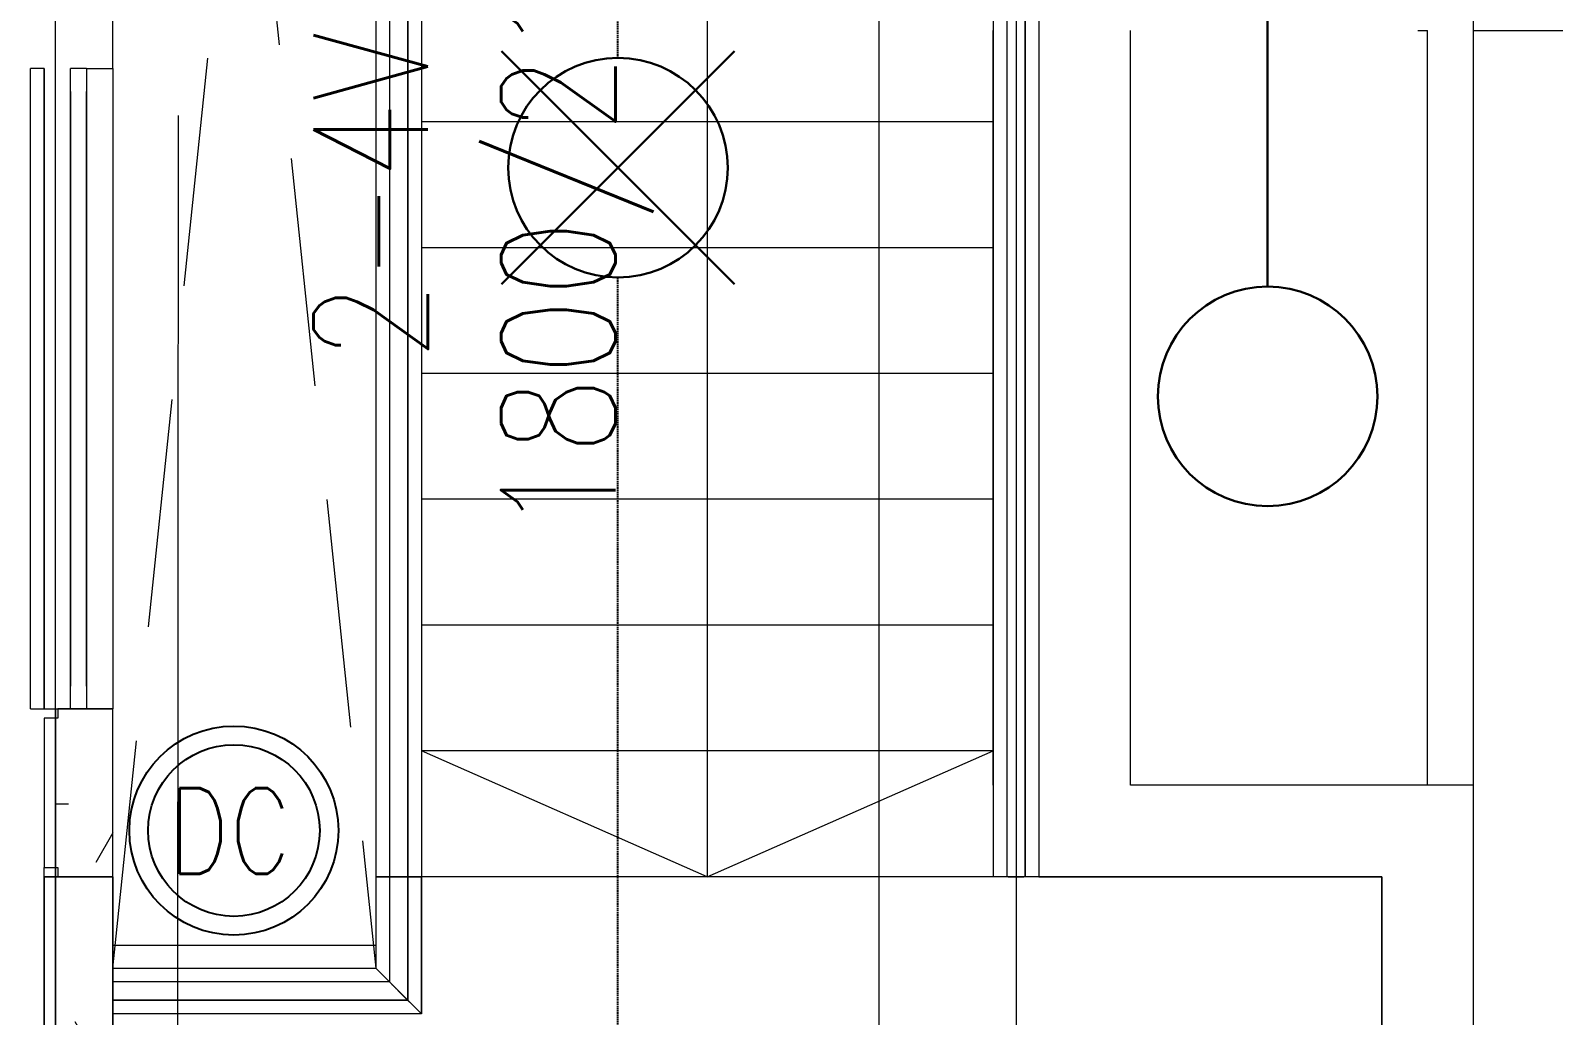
# Model space of a CAD drawing. Header units: millimetres. Extents: x -47219 to 440296, y -79832 to 7189.
# Drawn here: x -7873 to -4543, y -52278 to -50125 of the extents above; entities that cross this region are included whole.
import ezdxf

# ---------------------------------------------------------------- set-up
doc = ezdxf.new("R2010")
doc.units = ezdxf.units.MM
for name, pattern in [('BLK_2 - 3RD STOREY  LOWER ROOF PLAN-archi clean_25 SEPT 2024$0$1599_DB_A_BLK2_HQ_R21-3RD STOREY 230517$0$IDA - Hidden 2-1', [750, 500, -250]), ('BLK_2 - 3RD STOREY  LOWER ROOF PLAN-archi clean_25 SEPT 2024$0$IDA - Grid Line', [3500, 2000, -500, 500, -500]), ('BLK_2 - 3RD STOREY  LOWER ROOF PLAN-archi clean_25 SEPT 2024$0$IDA - Hidden 2-1', [750, 500, -250]), ('HIDDEN2', [4.7625, 3.175, -1.5875])]:
    doc.linetypes.add(name, pattern=pattern)
for name, color, linetype, lineweight in [('BLK_2 - 3RD STOREY  LOWER ROOF PLAN-archi clean_25 SEPT 2024$0$1599_DB_A_BLK2_HQ_R21-3RD STOREY 230517$0$A-_DETA----_ED-4', 8, 'BLK_2 - 3RD STOREY  LOWER ROOF PLAN-archi clean_25 SEPT 2024$0$1599_DB_A_BLK2_HQ_R21-3RD STOREY 230517$0$IDA - Hidden 2-1', 9), ('BLK_2 - 3RD STOREY  LOWER ROOF PLAN-archi clean_25 SEPT 2024$0$1599_DB_A_BLK2_HQ_R21-3RD STOREY 230517$0$A-_GENM----_M', 8, 'Continuous', 9), ('BLK_2 - 3RD STOREY  LOWER ROOF PLAN-archi clean_25 SEPT 2024$0$1599_DB_A_BLK2_HQ_R21-3RD STOREY 230517$0$A-_HANR----_E3', 8, 'Continuous', 9), ('BLK_2 - 3RD STOREY  LOWER ROOF PLAN-archi clean_25 SEPT 2024$0$1599_DB_A_BLK2_HQ_R21-3RD STOREY 230517$0$A-_HANR----_E6', 8, 'Continuous', 9), ('BLK_2 - 3RD STOREY  LOWER ROOF PLAN-archi clean_25 SEPT 2024$0$1599_DB_A_BLK2_HQ_R21-3RD STOREY 230517$0$A-_WALL----_H-1', 8, 'Continuous', 9), ('BLK_2 - 3RD STOREY  LOWER ROOF PLAN-archi clean_25 SEPT 2024$0$1599_DB_A_BLK2_HQ_R21-3RD STOREY 230517$0$A-_WIND----_E', 8, 'Continuous', 9), ('BLK_2 - 3RD STOREY  LOWER ROOF PLAN-archi clean_25 SEPT 2024$0$1599_DB_A_BLK2_HQ_R21-3RD STOREY 230517$0$S-_COLN----_E', 8, 'Continuous', 9), ('BLK_2 - 3RD STOREY  LOWER ROOF PLAN-archi clean_25 SEPT 2024$0$A-_DETA----_ED-3', 8, 'BLK_2 - 3RD STOREY  LOWER ROOF PLAN-archi clean_25 SEPT 2024$0$IDA - Hidden 2-1', 9), ('BLK_2 - 3RD STOREY  LOWER ROOF PLAN-archi clean_25 SEPT 2024$0$A-_GENM----_M', 8, 'Continuous', 9), ('BLK_2 - 3RD STOREY  LOWER ROOF PLAN-archi clean_25 SEPT 2024$0$A-_HANR----_E3', 8, 'Continuous', 9), ('BLK_2 - 3RD STOREY  LOWER ROOF PLAN-archi clean_25 SEPT 2024$0$A-_HANR----_E6', 8, 'Continuous', 9), ('BLK_2 - 3RD STOREY  LOWER ROOF PLAN-archi clean_25 SEPT 2024$0$A-_WALL----_E', 8, 'Continuous', 9), ('BLK_2 - 3RD STOREY  LOWER ROOF PLAN-archi clean_25 SEPT 2024$0$A-_WALLPRTN_E-1', 8, 'Continuous', 18), ('BLK_2 - 3RD STOREY  LOWER ROOF PLAN-archi clean_25 SEPT 2024$0$A-_WIND----_E', 8, 'Continuous', 9), ('BLK_2 - 3RD STOREY  LOWER ROOF PLAN-archi clean_25 SEPT 2024$0$S-_ANOTGRID_E-1', 8, 'BLK_2 - 3RD STOREY  LOWER ROOF PLAN-archi clean_25 SEPT 2024$0$IDA - Grid Line', 9), ('M-_SPRKPIEX_E-', 1, 'Continuous', 30), ('NW_BEAM AND COLUMN', 134, 'Continuous', 5), ('S-_LINE----_N-', 140, 'Continuous', 18), ('S-TEXT', 140, 'Continuous', 18)]:
    doc.layers.add(name, color=color, linetype=linetype, lineweight=lineweight)
doc.layers.add('M-_SPRKBEAM_E-', color=12, linetype='HIDDEN2')
doc.layers.add('M-FIRE----_E-', color=12, linetype='Continuous')
doc.styles.add('RomanS_5', font='romans__.ttf', dxfattribs={"width": 0.8, "height": 250})
doc.styles.add('TW_Romans', font='romans.shx', dxfattribs={"width": 0.8})
pattern_1 = [(0, (-131307.08, -42727.71), (1016, 254), [83.82, -678.18, 83.82, -678.18, -4064]), (0, (-131307.08, -42727.71), (1016, 254), [-1524, 83.82, -1440.18, 83.82, -678.18, -1778]), (0, (-131307.08, -42727.71), (1016, 254), [-3810, 83.82, -424.18, 83.82, -1186.18]), (120, (-130926.08, -42600.71), (-727.9705, 752.8818), [83.82, -678.18, 83.82, -678.18, -4064]), (120, (-130926.08, -42600.71), (-727.9705, 752.8818), [-1524, 83.82, -1440.18, 83.82, -678.18, -1778]), (120, (-130926.08, -42600.71), (-727.9705, 752.8818), [-3810, 83.82, -424.18, 83.82, -1186.18]), (240, (-130799.08, -42092.71), (-288.0295, -1006.8818), [83.82, -678.18, 83.82, -678.18, -4064]), (240, (-130799.08, -42092.71), (-288.0295, -1006.8818), [-1524, 83.82, -1440.18, 83.82, -678.18, -1778]), (240, (-130799.08, -42092.71), (-288.0295, -1006.8818), [-3810, 83.82, -424.18, 83.82, -1186.18])]
pattern_2 = [(0, (0, 0), (1016, 254), [83.82, -678.18, 83.82, -678.18, -4064]), (0, (0, 0), (1016, 254), [-1524, 83.82, -1440.18, 83.82, -678.18, -1778]), (0, (0, 0), (1016, 254), [-3810, 83.82, -424.18, 83.82, -1186.18]), (120, (381, 127), (-727.97045, 752.8818), [83.82, -678.18, 83.82, -678.18, -4064]), (120, (381, 127), (-727.97045, 752.8818), [-1524, 83.82, -1440.18, 83.82, -678.18, -1778]), (120, (381, 127), (-727.97045, 752.8818), [-3810, 83.82, -424.18, 83.82, -1186.18]), (240, (508, 635), (-288.02955, -1006.8818), [83.82, -678.18, 83.82, -678.18, -4064]), (240, (508, 635), (-288.02955, -1006.8818), [-1524, 83.82, -1440.18, 83.82, -678.18, -1778]), (240, (508, 635), (-288.02955, -1006.8818), [-3810, 83.82, -424.18, 83.82, -1186.18])]

# ---------------------------------------------------------------- blocks, each defined once
blk = doc.blocks.new('3rd Structure')
at = {"layer": 'NW_BEAM AND COLUMN', "color": 8}
for p, q in [((-36250, -79450), (-36250, 250)), ((-36250, -79450), (-36250, 250)), ((-34450, 250), (-34450, -79450)), ((-34150, 250), (-34150, -79450))]:
    blk.add_line(p, q, dxfattribs=at)
at = {"layer": 'S-TEXT', "color": 8, "insert": (-35685.8, -54089.1), "char_height": 250, "width": 2959.115, "attachment_point": 2, "rotation": 90, "line_spacing_factor": 0.983083, "style": 'RomanS_5'}
blk.add_mtext('2-4VB1-4\\P1800/2100x850', dxfattribs=at)
blk = doc.blocks.new('fire0101')
at = {"color": 0, "linetype": 'Continuous'}
blk.add_circle((0, 0), 100, dxfattribs=at)
blk = doc.blocks.new('Under B spk')
for p, q in [((318.2, -318.2), (-318.2, 318.2)), ((318.2, 318.2), (-318.2, -318.2))]:
    blk.add_line(p, q)
blk.add_circle((0, 0), 300)
blk = doc.blocks.new('Extinguisher')
at = {"layer": 'M-FIRE----_E-'}
for radius in [238, 195.4]:
    blk.add_circle((0, 0), radius, dxfattribs=at)
at = {"color": 7, "style": 'TW_Romans', "width": 0.8}
blk.add_text('DC', height=195, dxfattribs=at).set_placement((-151, -98.4))
blk = doc.blocks.new('BLK_2 - 3RD STOREY  LOWER ROOF PLAN-archi clean_25 SEPT 2024$0$1599_DB_A_BLK2_HQ_R21-3RD STOREY 230517$0$IDA - 2D Void - Line Type_IDA - Hidden 2-1-3668422-LINKVIEW_BLK2_3RD STOREY')
at = {"layer": 'BLK_2 - 3RD STOREY  LOWER ROOF PLAN-archi clean_25 SEPT 2024$0$1599_DB_A_BLK2_HQ_R21-3RD STOREY 230517$0$A-_DETA----_ED-4'}
for p, q in [((5500, -575), (0, 0)), ((0, -575), (5500, 0))]:
    blk.add_line(p, q, dxfattribs=at)
blk = doc.blocks.new('BLK_2 - 3RD STOREY  LOWER ROOF PLAN-archi clean_25 SEPT 2024$0$1599_DB_A_BLK2_HQ_R21-3RD STOREY 230517$0$Top Rail Type - Top Rail_Internal_-V19-LINKVIEW_BLK2_3RD STOREY')
at = {"layer": 'BLK_2 - 3RD STOREY  LOWER ROOF PLAN-archi clean_25 SEPT 2024$0$1599_DB_A_BLK2_HQ_R21-3RD STOREY 230517$0$A-_HANR----_E6'}
for p, q in [((-5749.3, -47849.7), (-5749.3, -51974.7)), ((-5709.3, -47849.7), (-5709.3, -51974.7)), ((-5709.3, -51974.7), (-5749.3, -51974.7))]:
    blk.add_line(p, q, dxfattribs=at)
blk = doc.blocks.new('BLK_2 - 3RD STOREY  LOWER ROOF PLAN-archi clean_25 SEPT 2024$0$1599_DB_A_BLK2_HQ_R21-3RD STOREY 230517$0$Top Rail Type - Top Rail_Internal_-3698194-LINKVIEW_BLK2_3RD STOREY')
at = {"layer": 'BLK_2 - 3RD STOREY  LOWER ROOF PLAN-archi clean_25 SEPT 2024$0$1599_DB_A_BLK2_HQ_R21-3RD STOREY 230517$0$A-_HANR----_E6'}
for p, q in [((-5749.3, -48210.4), (-5749.3, -51974.7)), ((-5709.3, -51974.7), (-5709.3, -48210.4))]:
    blk.add_line(p, q, dxfattribs=at)
blk = doc.blocks.new('BLK_2 - 3RD STOREY  LOWER ROOF PLAN-archi clean_25 SEPT 2024$0$1599_DB_A_BLK2_HQ_R21-3RD STOREY 230517$0$Railing - Railing-3698191-LINKVIEW_BLK2_3RD STOREY')
at = {"layer": 'BLK_2 - 3RD STOREY  LOWER ROOF PLAN-archi clean_25 SEPT 2024$0$1599_DB_A_BLK2_HQ_R21-3RD STOREY 230517$0$A-_HANR----_E3'}
for p, q in [((-5779.3, -48199.7), (-5779.3, -51974.7)), ((-5749.3, -51974.7), (-5779.3, -51974.7)), ((-5679.3, -51974.7), (-5709.3, -51974.7))]:
    blk.add_line(p, q, dxfattribs=at)
blk = doc.blocks.new('BLK_2 - 3RD STOREY  LOWER ROOF PLAN-archi clean_25 SEPT 2024$0$1599_DB_A_BLK2_HQ_R21-3RD STOREY 230517$0$Top Rail Type - Top Rail_Internal_-V13-LINKVIEW_BLK2_3RD STOREY')
at = {"layer": 'BLK_2 - 3RD STOREY  LOWER ROOF PLAN-archi clean_25 SEPT 2024$0$1599_DB_A_BLK2_HQ_R21-3RD STOREY 230517$0$A-_HANR----_E6'}
for p, q in [((-7099.3, -47849.7), (-7099.3, -51974.7)), ((-7059.3, -47849.7), (-7059.3, -51974.7)), ((-7059.3, -51974.7), (-7099.3, -51974.7))]:
    blk.add_line(p, q, dxfattribs=at)
blk = doc.blocks.new('BLK_2 - 3RD STOREY  LOWER ROOF PLAN-archi clean_25 SEPT 2024$0$1599_DB_A_BLK2_HQ_R21-3RD STOREY 230517$0$Top Rail Type - Top Rail_Internal_-3164345-LINKVIEW_BLK2_3RD STOREY')
at = {"layer": 'BLK_2 - 3RD STOREY  LOWER ROOF PLAN-archi clean_25 SEPT 2024$0$1599_DB_A_BLK2_HQ_R21-3RD STOREY 230517$0$A-_HANR----_E6'}
for p, q in [((-7099.3, -48135.4), (-7099.3, -51974.7)), ((-7059.3, -51974.7), (-7059.3, -48135.4))]:
    blk.add_line(p, q, dxfattribs=at)
blk = doc.blocks.new('BLK_2 - 3RD STOREY  LOWER ROOF PLAN-archi clean_25 SEPT 2024$0$1599_DB_A_BLK2_HQ_R21-3RD STOREY 230517$0$Railing - Railing-3164338-LINKVIEW_BLK2_3RD STOREY')
at = {"layer": 'BLK_2 - 3RD STOREY  LOWER ROOF PLAN-archi clean_25 SEPT 2024$0$1599_DB_A_BLK2_HQ_R21-3RD STOREY 230517$0$A-_HANR----_E3'}
for p, q in [((-7129.3, -48124.7), (-7129.3, -51974.7)), ((-7029.3, -48124.7), (-7029.3, -51974.7)), ((-7099.3, -51974.7), (-7129.3, -51974.7)), ((-7029.3, -51974.7), (-7059.3, -51974.7))]:
    blk.add_line(p, q, dxfattribs=at)
blk = doc.blocks.new('BLK_2 - 3RD STOREY  LOWER ROOF PLAN-archi clean_25 SEPT 2024$0$1599_DB_A_BLK2_HQ_R21-3RD STOREY 230517$0$Top Rail Type - Top Rail_Internal_-V1-LINKVIEW_BLK2_3RD STOREY')
at = {"layer": 'BLK_2 - 3RD STOREY  LOWER ROOF PLAN-archi clean_25 SEPT 2024$0$1599_DB_A_BLK2_HQ_R21-3RD STOREY 230517$0$A-_HANR----_E6'}
for p, q in [((-7059.3, -51974.7), (-7099.3, -51974.7)), ((-7099.3, -51974.7), (-7099.3, -52204.7)), ((-7059.3, -51974.7), (-7059.3, -52244.7)), ((-7099.3, -52204.7), (-7704.3, -52204.7)), ((-7059.3, -52244.7), (-7704.3, -52244.7))]:
    blk.add_line(p, q, dxfattribs=at)
blk = doc.blocks.new('BLK_2 - 3RD STOREY  LOWER ROOF PLAN-archi clean_25 SEPT 2024$0$1599_DB_A_BLK2_HQ_R21-3RD STOREY 230517$0$Top Rail Type - Top Rail_Internal_-2889558-LINKVIEW_BLK2_3RD STOREY')
at = {"layer": 'BLK_2 - 3RD STOREY  LOWER ROOF PLAN-archi clean_25 SEPT 2024$0$1599_DB_A_BLK2_HQ_R21-3RD STOREY 230517$0$A-_HANR----_E6'}
for p, q in [((-7099.3, -51974.7), (-7099.3, -52204.7)), ((-7084.5, -51974.7), (-7079.3, -51974.7)), ((-7059.3, -52244.7), (-7059.3, -51974.7)), ((-7099.3, -52204.7), (-7704.3, -52204.7)), ((-7704.3, -52244.7), (-7059.3, -52244.7))]:
    blk.add_line(p, q, dxfattribs=at)
blk.add_open_spline([(-7084.5, -52219.5), (-7084, -52219.9), (-7083.2, -52220.7), (-7081.9, -52222), (-7080.6, -52223.4), (-7079.3, -52224.7), (-7078, -52226), (-7076.7, -52227.3), (-7075.4, -52228.6), (-7074.5, -52229.4), (-7074.1, -52229.8)], degree=3, dxfattribs=at)
blk = doc.blocks.new('BLK_2 - 3RD STOREY  LOWER ROOF PLAN-archi clean_25 SEPT 2024$0$1599_DB_A_BLK2_HQ_R21-3RD STOREY 230517$0$Railing - Railing-2889553-LINKVIEW_BLK2_3RD STOREY')
at = {"layer": 'BLK_2 - 3RD STOREY  LOWER ROOF PLAN-archi clean_25 SEPT 2024$0$1599_DB_A_BLK2_HQ_R21-3RD STOREY 230517$0$A-_HANR----_E3'}
for p, q in [((-7129.3, -51974.7), (-7099.3, -51974.7)), ((-7129.3, -51974.7), (-7129.3, -52174.7)), ((-7059.3, -51974.7), (-7029.3, -51974.7)), ((-7029.3, -52274.7), (-7029.3, -51974.7)), ((-7704.3, -52174.7), (-7129.3, -52174.7)), ((-7129.3, -52174.7), (-7099.3, -52204.7)), ((-7059.3, -52244.7), (-7029.3, -52274.7)), ((-7029.3, -52274.7), (-7704.3, -52274.7))]:
    blk.add_line(p, q, dxfattribs=at)
blk = doc.blocks.new('BLK_2 - 3RD STOREY  LOWER ROOF PLAN-archi clean_25 SEPT 2024$0$1599_DB_A_BLK2_HQ_R21-3RD STOREY 230517$0$Wall Motif - Type 1-3662952-LINKVIEW_BLK2_3RD STOREY')
at = {"layer": 'BLK_2 - 3RD STOREY  LOWER ROOF PLAN-archi clean_25 SEPT 2024$0$1599_DB_A_BLK2_HQ_R21-3RD STOREY 230517$0$A-_GENM----_M'}
for p, q in [((-575, 105), (825, 105)), ((-575, 105), (-575, 75)), ((825, 75), (825, 105)), ((825, 75), (-575, 75))]:
    blk.add_line(p, q, dxfattribs=at)
blk = doc.blocks.new('BLK_2 - 3RD STOREY  LOWER ROOF PLAN-archi clean_25 SEPT 2024$0$1599_DB_A_BLK2_HQ_R21-3RD STOREY 230517$0$IDA - Casement w Top Hung - 2 Panels - 1400L X 1500H - B2-AW02-3663580-LINKVIEW_BLK2_3RD STOREY')
at = {"layer": 'BLK_2 - 3RD STOREY  LOWER ROOF PLAN-archi clean_25 SEPT 2024$0$1599_DB_A_BLK2_HQ_R21-3RD STOREY 230517$0$A-_WIND----_E'}
for p, q in [((-700, 17.5), (700, 17.5)), ((-700, 17.5), (-700, -17.5)), ((700, 17.5), (700, -17.5)), ((700, -17.5), (-700, -17.5))]:
    blk.add_line(p, q, dxfattribs=at)
blk = doc.blocks.new('BLK_2 - 3RD STOREY  LOWER ROOF PLAN-archi clean_25 SEPT 2024$0$IDA - Casement w Top Hung - 2 Panels - 1400L X 1500H - B2-AW02-3663580-BLK 2 3RD STOREY PLAN')
at = {"layer": 'BLK_2 - 3RD STOREY  LOWER ROOF PLAN-archi clean_25 SEPT 2024$0$A-_WIND----_E'}
for p, q in [((-700, 17.5), (700, 17.5)), ((-700, 17.5), (-700, -17.5)), ((-615, 17.5), (-650, 17.5)), ((-650, 17.5), (-25, 17.5)), ((-650, 17.5), (650, 17.5)), ((650, 17.5), (-650, 17.5)), ((-35, 17.5), (-615, 17.5)), ((-615, 17.5), (-60, 17.5)), ((0, 17.5), (-35, 17.5)), ((-24.9, 17.5), (25, 17.5)), ((35, 17.5), (0, 17.5)), ((25, 17.5), (650, 17.5)), ((615, 17.5), (35, 17.5)), ((60, 17.5), (615, 17.5)), ((650, 17.5), (615, 17.5)), ((700, 17.5), (700, -17.5)), ((700, -17.5), (-700, -17.5)), ((-650, -17.5), (-615, -17.5)), ((-25, -17.5), (-650, -17.5)), ((650, -17.5), (-650, -17.5)), ((650, -17.5), (-650, -17.5)), ((-615, -17.5), (-35, -17.5)), ((-60, -17.5), (-615, -17.5)), ((-35, -17.5), (0, -17.5)), ((-24.9, -17.5), (25, -17.5)), ((0, -17.5), (35, -17.5)), ((650, -17.5), (25, -17.5)), ((35, -17.5), (615, -17.5)), ((615, -17.5), (60, -17.5)), ((615, -17.5), (650, -17.5))]:
    blk.add_line(p, q, dxfattribs=at)
blk = doc.blocks.new('BLK_2 - 3RD STOREY  LOWER ROOF PLAN-archi clean_25 SEPT 2024$0$Wall Motif - Type 1-3662952-BLK 2 3RD STOREY PLAN')
at = {"layer": 'BLK_2 - 3RD STOREY  LOWER ROOF PLAN-archi clean_25 SEPT 2024$0$A-_GENM----_M'}
for p, q in [((-575, 105), (825, 105)), ((-575, 105), (-575, 75)), ((-525, 105), (81.1, 105)), ((-481.1, 105), (125, 105)), ((-481.1, 105), (731.1, 105)), ((125, 105), (731.1, 105)), ((168.9, 105), (775, 105)), ((825, 75), (825, 105)), ((825, 75), (-575, 75)), ((81.1, 75), (-525, 75)), ((125, 75), (-481.1, 75)), ((731.1, 75), (-481.1, 75)), ((731.1, 75), (125, 75)), ((775, 75), (168.9, 75))]:
    blk.add_line(p, q, dxfattribs=at)
blk = doc.blocks.new('BLK_2 - 3RD STOREY  LOWER ROOF PLAN-archi clean_25 SEPT 2024$0$Railing - Railing-2889553-BLK 2 3RD STOREY PLAN')
at = {"layer": 'BLK_2 - 3RD STOREY  LOWER ROOF PLAN-archi clean_25 SEPT 2024$0$A-_HANR----_E3'}
for p, q in [((-7129.3, -51974.7), (-7029.3, -51974.7)), ((-7129.3, -51974.7), (-7129.3, -52174.7)), ((-7094.3, -51974.7), (-7064.3, -51974.7)), ((-7094.3, -51974.7), (-7064.3, -51974.7)), ((-7029.3, -52274.7), (-7029.3, -51974.7)), ((-7704.3, -52274.7), (-7704.3, -52174.7)), ((-7704.3, -52174.7), (-7129.3, -52174.7)), ((-7129.3, -52174.7), (-7029.3, -52274.7)), ((-7704.3, -52239.7), (-7704.3, -52209.7)), ((-7704.3, -52239.7), (-7704.3, -52209.7)), ((-7094.3, -52209.7), (-7064.3, -52239.7)), ((-7064.3, -52239.7), (-7094.3, -52209.7)), ((-7094.3, -52209.7), (-7064.3, -52239.7)), ((-7064.3, -52239.7), (-7094.3, -52209.7)), ((-7029.3, -52274.7), (-7079.3, -52224.7)), ((-7029.3, -52274.7), (-7704.3, -52274.7))]:
    blk.add_line(p, q, dxfattribs=at)
blk = doc.blocks.new('BLK_2 - 3RD STOREY  LOWER ROOF PLAN-archi clean_25 SEPT 2024$0$Top Rail Type - Top Rail_Internal_-2889558-BLK 2 3RD STOREY PLAN')
at = {"layer": 'BLK_2 - 3RD STOREY  LOWER ROOF PLAN-archi clean_25 SEPT 2024$0$A-_HANR----_E6'}
for p, q in [((-7099.3, -51974.7), (-7099.3, -52204.7)), ((-7096.6, -51974.7), (-7074.1, -51974.7)), ((-7074.1, -51974.7), (-7096.6, -51974.7)), ((-7072.6, -51974.7), (-7062, -51974.7)), ((-7062, -51974.7), (-7072.6, -51974.7)), ((-7059.3, -52244.7), (-7059.3, -51974.7)), ((-7099.3, -52204.7), (-7704.3, -52204.7)), ((-7704.3, -52207.3), (-7704.3, -52242)), ((-7704.3, -52242), (-7704.3, -52207.3)), ((-7704.3, -52244.7), (-7059.3, -52244.7))]:
    blk.add_line(p, q, dxfattribs=at)
for points, knots in [([(-7096.6, -52207.3), (-7096.2, -52207.8), (-7095.4, -52208.5), (-7094.3, -52209.6), (-7093.1, -52210.8), (-7091.5, -52212.5), (-7089.7, -52214.3), (-7088.1, -52215.8), (-7086.9, -52217), (-7085.7, -52218.2), (-7084.5, -52219.5), (-7083.2, -52220.7), (-7081.9, -52222), (-7080.6, -52223.4), (-7079.3, -52224.7), (-7078, -52226), (-7076.7, -52227.3), (-7075.4, -52228.6), (-7074.5, -52229.4), (-7074.1, -52229.8)], [0.1666667, 0.1666667, 0.1666667, 0.1666667, 0.2083333, 0.2291667, 0.25, 0.2916667, 0.3333333, 0.3541667, 0.375, 0.3958333, 0.4166667, 0.4375, 0.4583333, 0.4791667, 0.5, 0.5208333, 0.5416667, 0.5625, 0.5833333, 0.5833333, 0.5833333, 0.5833333]), ([(-7074.1, -52229.8), (-7074.5, -52229.4), (-7075.4, -52228.6), (-7076.7, -52227.3), (-7078, -52226), (-7079.3, -52224.7), (-7080.6, -52223.4), (-7081.9, -52222), (-7083.2, -52220.7), (-7084.5, -52219.5), (-7085.7, -52218.2), (-7086.9, -52217), (-7088.1, -52215.8), (-7089.3, -52214.7), (-7090.4, -52213.5), (-7091.8, -52212.1), (-7093.1, -52210.8), (-7094.3, -52209.6), (-7095.4, -52208.5), (-7096.2, -52207.8), (-7096.6, -52207.3)], [0.4166667, 0.4166667, 0.4166667, 0.4166667, 0.4375, 0.4583333, 0.4791667, 0.5, 0.5208333, 0.5416667, 0.5625, 0.5833333, 0.6041667, 0.625, 0.6458333, 0.6666667, 0.6875, 0.7083333, 0.75, 0.7708333, 0.7916667, 0.8333333, 0.8333333, 0.8333333, 0.8333333]), ([(-7072.6, -52231.4), (-7072.3, -52231.7), (-7071.5, -52232.4), (-7070.4, -52233.5), (-7069.3, -52234.7), (-7068.2, -52235.8), (-7066.8, -52237.2), (-7065.4, -52238.5), (-7064.2, -52239.7), (-7063.1, -52240.8), (-7062.4, -52241.5), (-7062, -52242)], [0.6087619, 0.6087619, 0.6087619, 0.6087619, 0.625, 0.6458333, 0.6666667, 0.6875, 0.7083333, 0.75, 0.7708333, 0.7916667, 0.8333333, 0.8333333, 0.8333333, 0.8333333]), ([(-7062, -52242), (-7062.4, -52241.5), (-7063.1, -52240.8), (-7064.2, -52239.7), (-7065.4, -52238.5), (-7067.1, -52236.9), (-7068.9, -52235), (-7070.4, -52233.5), (-7071.5, -52232.4), (-7072.3, -52231.7), (-7072.6, -52231.4)], [0.1666667, 0.1666667, 0.1666667, 0.1666667, 0.2083333, 0.2291667, 0.25, 0.2916667, 0.3333333, 0.3541667, 0.375, 0.3912381, 0.3912381, 0.3912381, 0.3912381])]:
    blk.add_open_spline(points, degree=3, knots=knots, dxfattribs=at)
blk = doc.blocks.new('BLK_2 - 3RD STOREY  LOWER ROOF PLAN-archi clean_25 SEPT 2024$0$Top Rail Type - Top Rail_Internal_-V13-BLK 2 3RD STOREY PLAN')
at = {"layer": 'BLK_2 - 3RD STOREY  LOWER ROOF PLAN-archi clean_25 SEPT 2024$0$A-_HANR----_E6'}
for p, q in [((-7059.3, -51974.7), (-7099.3, -51974.7)), ((-7099.3, -51974.7), (-7099.3, -52204.7)), ((-7059.3, -51974.7), (-7059.3, -52244.7)), ((-7704.3, -52244.7), (-7704.3, -52204.7)), ((-7099.3, -52204.7), (-7704.3, -52204.7)), ((-7059.3, -52244.7), (-7704.3, -52244.7))]:
    blk.add_line(p, q, dxfattribs=at)
blk = doc.blocks.new('BLK_2 - 3RD STOREY  LOWER ROOF PLAN-archi clean_25 SEPT 2024$0$Railing - Railing-3164338-BLK 2 3RD STOREY PLAN')
at = {"layer": 'BLK_2 - 3RD STOREY  LOWER ROOF PLAN-archi clean_25 SEPT 2024$0$A-_HANR----_E3'}
for p, q in [((-7129.3, -48124.7), (-7129.3, -51974.7)), ((-7029.3, -48124.7), (-7029.3, -51974.7)), ((-7029.3, -51974.7), (-7129.3, -51974.7)), ((-7064.3, -51974.7), (-7094.3, -51974.7)), ((-7064.3, -51974.7), (-7094.3, -51974.7))]:
    blk.add_line(p, q, dxfattribs=at)
blk = doc.blocks.new('BLK_2 - 3RD STOREY  LOWER ROOF PLAN-archi clean_25 SEPT 2024$0$Top Rail Type - Top Rail_Internal_-3164345-BLK 2 3RD STOREY PLAN')
at = {"layer": 'BLK_2 - 3RD STOREY  LOWER ROOF PLAN-archi clean_25 SEPT 2024$0$A-_HANR----_E6'}
for p, q in [((-7099.3, -48135.4), (-7099.3, -51974.7)), ((-7059.3, -51974.7), (-7059.3, -48135.4))]:
    blk.add_line(p, q, dxfattribs=at)
at = {"layer": 'BLK_2 - 3RD STOREY  LOWER ROOF PLAN-archi clean_25 SEPT 2024$0$A-_HANR----_E6', "flags": 128}
for points in [[(-7096.6, -51974.7), (-7093.4, -51974.7), (-7089.3, -51974.7), (-7084.5, -51974.7), (-7079.3, -51974.7), (-7074.1, -51974.7)], [(-7074.1, -51974.7), (-7079.3, -51974.7), (-7084.5, -51974.7), (-7089.3, -51974.7), (-7093.4, -51974.7), (-7096.6, -51974.7)], [(-7072.6, -51974.7), (-7069.3, -51974.7), (-7065.1, -51974.7), (-7062, -51974.7)], [(-7062, -51974.7), (-7065.1, -51974.7), (-7069.3, -51974.7), (-7072.6, -51974.7)]]:
    blk.add_lwpolyline(points, dxfattribs=at)
blk = doc.blocks.new('BLK_2 - 3RD STOREY  LOWER ROOF PLAN-archi clean_25 SEPT 2024$0$Top Rail Type - Top Rail_Internal_-V24-BLK 2 3RD STOREY PLAN')
at = {"layer": 'BLK_2 - 3RD STOREY  LOWER ROOF PLAN-archi clean_25 SEPT 2024$0$A-_HANR----_E6'}
for p, q in [((-7099.3, -47849.7), (-7099.3, -51974.7)), ((-7059.3, -47849.7), (-7059.3, -51974.7)), ((-7059.3, -51974.7), (-7099.3, -51974.7))]:
    blk.add_line(p, q, dxfattribs=at)
blk = doc.blocks.new('BLK_2 - 3RD STOREY  LOWER ROOF PLAN-archi clean_25 SEPT 2024$0$Top Rail Type - Top Rail_Internal_-3698194-BLK 2 3RD STOREY PLAN')
at = {"layer": 'BLK_2 - 3RD STOREY  LOWER ROOF PLAN-archi clean_25 SEPT 2024$0$A-_HANR----_E6'}
for p, q in [((-5749.3, -48210.4), (-5749.3, -51974.7)), ((-5709.3, -51974.7), (-5709.3, -48210.4))]:
    blk.add_line(p, q, dxfattribs=at)
at = {"layer": 'BLK_2 - 3RD STOREY  LOWER ROOF PLAN-archi clean_25 SEPT 2024$0$A-_HANR----_E6', "flags": 128}
for points in [[(-5746.6, -51974.7), (-5743.4, -51974.7), (-5739.3, -51974.7), (-5734.5, -51974.7), (-5729.3, -51974.7), (-5724.1, -51974.7), (-5719.3, -51974.7), (-5715.1, -51974.7), (-5712, -51974.7)], [(-5712, -51974.7), (-5715.1, -51974.7), (-5719.3, -51974.7), (-5724.1, -51974.7), (-5729.3, -51974.7), (-5734.5, -51974.7), (-5739.3, -51974.7), (-5743.4, -51974.7), (-5746.6, -51974.7)]]:
    blk.add_lwpolyline(points, dxfattribs=at)
blk = doc.blocks.new('BLK_2 - 3RD STOREY  LOWER ROOF PLAN-archi clean_25 SEPT 2024$0$Top Rail Type - Top Rail_Internal_-V29-BLK 2 3RD STOREY PLAN')
at = {"layer": 'BLK_2 - 3RD STOREY  LOWER ROOF PLAN-archi clean_25 SEPT 2024$0$A-_HANR----_E6'}
for p, q in [((-5749.3, -47849.7), (-5749.3, -51974.7)), ((-5709.3, -47849.7), (-5709.3, -51974.7)), ((-5709.3, -51974.7), (-5749.3, -51974.7))]:
    blk.add_line(p, q, dxfattribs=at)
blk = doc.blocks.new('BLK_2 - 3RD STOREY  LOWER ROOF PLAN-archi clean_25 SEPT 2024$0$IDA - 2D Void - Line Type_IDA - Hidden 2-1-3668422-BLK 2 3RD STOREY PLAN')
at = {"layer": 'BLK_2 - 3RD STOREY  LOWER ROOF PLAN-archi clean_25 SEPT 2024$0$A-_DETA----_ED-3'}
for p, q in [((5500, -575), (0, 0)), ((0, -575), (5500, 0))]:
    blk.add_line(p, q, dxfattribs=at)
blk = doc.blocks.new('BLK_2 - 3RD STOREY  LOWER ROOF PLAN-archi clean_25 SEPT 2024$0$dfd')
at = {"layer": 'BLK_2 - 3RD STOREY  LOWER ROOF PLAN-archi clean_25 SEPT 2024$0$1599_DB_A_BLK2_HQ_R21-3RD STOREY 230517$0$S-_COLN----_E'}
for p, q in [((-197053.9, -92105.2), (-197053.9, -88205.2)), ((-197175.2, -88305.2), (-197153.9, -88305.2)), ((-197153.9, -89955.2), (-197153.9, -88305.2)), ((-197053.9, -88305.2), (-188803.9, -88305.2))]:
    blk.add_line(p, q, dxfattribs=at)
at = {"layer": 'BLK_2 - 3RD STOREY  LOWER ROOF PLAN-archi clean_25 SEPT 2024$0$A-_WALLPRTN_E-1'}
blk.add_line((-197053.9, -91605.2), (-197053.9, -89955.2), dxfattribs=at)
blk = doc.blocks.new('BLK_2 - 3RD STOREY  LOWER ROOF PLAN-archi clean_25 SEPT 2024')
at = {"layer": 'BLK_2 - 3RD STOREY  LOWER ROOF PLAN-archi clean_25 SEPT 2024$0$1599_DB_A_BLK2_HQ_R21-3RD STOREY 230517$0$A-_WALL----_H-1'}
h = blk.add_hatch(dxfattribs=at)
h.set_pattern_fill('FP_2', color=256, style=0, pattern_type=2)
h.set_pattern_definition(pattern_1)
h.paths.add_polyline_path([(-139131.4, -92935.7), (-139011.4, -92935.7), (-139011.4, -92569), (-139131.4, -92569), (-139131.4, -92589), (-139136.4, -92589), (-139136.4, -92915.7), (-139131.4, -92915.7)], flags=0)
at = {"layer": 'BLK_2 - 3RD STOREY  LOWER ROOF PLAN-archi clean_25 SEPT 2024$0$A-_WALL----_E'}
h = blk.add_hatch(dxfattribs=at)
h.set_pattern_fill('FP_2', color=256, style=0, pattern_type=2)
h.set_pattern_definition(pattern_2)
h.paths.add_polyline_path([(-139131.4, -94702.4), (-139011.4, -94702.4), (-139011.4, -94335.7), (-139131.4, -94335.7), (-139131.4, -94355.7), (-139136.4, -94355.7), (-139136.4, -94682.4), (-139131.4, -94682.4)])
h.paths.add_polyline_path([(-139131.4, -92935.7), (-139011.4, -92935.7), (-139011.4, -92569), (-139131.4, -92569), (-139131.4, -92589), (-139136.4, -92589), (-139136.4, -92915.7), (-139131.4, -92915.7)])
h.paths.add_polyline_path([(-139131.4, -91169), (-139011.4, -91168), (-139011.4, -90802.4), (-139131.4, -90802.4), (-139131.4, -90822.4), (-139136.4, -90822.4), (-139136.4, -91149), (-139131.4, -91149), (-139131.4, -91168)])
h.paths.add_polyline_path([(-139104.1, -88902.4), (-139011.4, -88902.4), (-139011.4, -88602.4), (-139131.4, -88602.4), (-139131.4, -88622.4), (-139136.4, -88622.4), (-139136.4, -88882.4), (-139131.4, -88882.4), (-139131.4, -88902.4)])
h.paths.add_polyline_path([(-139069.1, -87202.4), (-139011.4, -87202.4), (-139011.4, -85352.4), (-139136.4, -85352.4), (-139136.4, -85735.7), (-139131.4, -85735.7), (-139131.4, -85755.7), (-139136.4, -85755.7), (-139136.4, -87182.4), (-139131.4, -87182.4), (-139131.4, -87202.4), (-139104.1, -87202.4)])
h = blk.add_hatch(dxfattribs=at)
h.set_pattern_fill('FP_2', color=256, style=0, pattern_type=2)
h.set_pattern_definition(pattern_1)
h.paths.add_polyline_path([(-139121.2, -94702.4), (-139011.4, -94702.4), (-139011.4, -94335.7), (-139131.4, -94335.7), (-139131.4, -94355.7), (-139136.4, -94355.7), (-139136.4, -94682.4), (-139131.4, -94682.4), (-139131.4, -94702.4)], flags=0)
h = blk.add_hatch(dxfattribs=at)
h.set_pattern_fill('FP_2', color=256, style=0, pattern_type=2)
h.set_pattern_definition(pattern_1)
h.paths.add_polyline_path([(-139136.4, -95952.4), (-139011.4, -95952.4), (-139011.4, -94702.4), (-139136.4, -94702.4), (-139136.4, -95549.5)], flags=0)
h = blk.add_hatch(dxfattribs=at)
h.set_pattern_fill('FP_2', color=256, style=0, pattern_type=2)
h.set_pattern_definition(pattern_2)
h.paths.add_polyline_path([(-139011.4, -95952.4), (-139011.4, -94702.4), (-139136.4, -94702.4), (-139136.4, -95952.4)])
for p, q in [((-136986.4, -85552.4), (-136986.4, -94702.4)), ((-136986.4, -85552.4), (-136986.4, -94702.4)), ((-136986.4, -89252.4), (-136986.4, -94702.4)), ((-139011.4, -92935.7), (-139011.4, -92569)), ((-138336.4, -92777.4), (-138336.4, -93052.4)), ((-137711.4, -92777.4), (-137711.4, -93052.4)), ((-137711.4, -92777.4), (-137711.4, -93052.4)), ((-137086.4, -92777.4), (-137086.4, -93052.4)), ((-137086.4, -94502.4), (-137086.4, -92852.4)), ((-136786.4, -94502.4), (-136786.4, -92852.4)), ((-136786.4, -94502.4), (-136786.4, -92852.4)), ((-136136.4, -94502.4), (-136136.4, -92852.4)), ((-139161.4, -94335.7), (-139161.4, -92935.7)), ((-139161.4, -94335.7), (-139161.4, -92935.7)), ((-139069.1, -92935.7), (-139011.4, -92935.7)), ((-139011.4, -92935.7), (-139011.4, -94335.7)), ((-139011.4, -92935.7), (-139011.4, -94335.7)), ((-137086.4, -93052.4), (-138336.4, -93052.4)), ((-138336.4, -93052.4), (-138336.4, -93327.4)), ((-137086.4, -93052.4), (-138336.4, -93052.4)), ((-137711.4, -93052.4), (-137711.4, -93327.4)), ((-137711.4, -93052.4), (-137711.4, -93327.4)), ((-137086.4, -93052.4), (-137086.4, -93327.4)), ((-137086.4, -93327.4), (-138336.4, -93327.4)), ((-138336.4, -93327.4), (-138336.4, -93602.4)), ((-137086.4, -93327.4), (-138336.4, -93327.4)), ((-137711.4, -93327.4), (-137711.4, -93602.4)), ((-137711.4, -93327.4), (-137711.4, -93602.4)), ((-137086.4, -93327.4), (-137086.4, -93602.4)), ((-137086.4, -93602.4), (-138336.4, -93602.4)), ((-138336.4, -93602.4), (-138336.4, -93877.4)), ((-137086.4, -93602.4), (-138336.4, -93602.4)), ((-137711.4, -93602.4), (-137711.4, -93877.4)), ((-137711.4, -93602.4), (-137711.4, -93877.4)), ((-137086.4, -93602.4), (-137086.4, -93877.4)), ((-137086.4, -93877.4), (-138336.4, -93877.4)), ((-138336.4, -93877.4), (-138336.4, -94152.4)), ((-137086.4, -93877.4), (-138336.4, -93877.4)), ((-137711.4, -93877.4), (-137711.4, -94152.4)), ((-137711.4, -93877.4), (-137711.4, -94152.4)), ((-137086.4, -93877.4), (-137086.4, -94152.4)), ((-137086.4, -94152.4), (-138336.4, -94152.4)), ((-138336.4, -94152.4), (-138336.4, -94427.4)), ((-137086.4, -94152.4), (-138336.4, -94152.4)), ((-137711.4, -94152.4), (-137711.4, -94427.4)), ((-137711.4, -94152.4), (-137711.4, -94427.4)), ((-137086.4, -94152.4), (-137086.4, -94427.4)), ((-139161.4, -94335.7), (-139131.4, -94335.7)), ((-139161.4, -94335.7), (-139131.4, -94335.7)), ((-139136.4, -94335.7), (-139136.4, -94355.7)), ((-139136.4, -94335.7), (-139136.4, -94355.7)), ((-139131.4, -94335.7), (-139131.4, -94355.7)), ((-139104.1, -94335.7), (-139131.4, -94335.7)), ((-139011.4, -94335.7), (-139131.4, -94335.7)), ((-139131.4, -94335.7), (-139131.4, -94355.7)), ((-139131.4, -94335.7), (-139011.4, -94335.7)), ((-139011.4, -94335.7), (-139069.1, -94335.7)), ((-139011.4, -95952.4), (-139011.4, -94335.7)), ((-139011.4, -94702.4), (-139011.4, -94335.7)), ((-139161.4, -94355.7), (-139161.4, -94682.4)), ((-139131.4, -94355.7), (-139161.4, -94355.7)), ((-139131.4, -94355.7), (-139161.4, -94355.7)), ((-139161.4, -94355.7), (-139161.4, -94682.4)), ((-139136.4, -94355.7), (-139136.4, -94682.4)), ((-139136.4, -94355.7), (-139136.4, -94702.4)), ((-139136.4, -94355.7), (-139136.4, -94682.4)), ((-137711.4, -94702.4), (-138336.4, -94427.4)), ((-137086.4, -94427.4), (-138336.4, -94427.4)), ((-138336.4, -94427.4), (-138336.4, -94702.4)), ((-137086.4, -94427.4), (-138336.4, -94427.4)), ((-137711.4, -94702.4), (-138336.4, -94427.4)), ((-137711.4, -94702.4), (-137086.4, -94427.4)), ((-137711.4, -94427.4), (-137711.4, -94702.4)), ((-137711.4, -94427.4), (-137711.4, -94702.4)), ((-137711.4, -94702.4), (-137086.4, -94427.4)), ((-137086.4, -94427.4), (-137086.4, -94702.4)), ((-136036.4, -94502.4), (-136786.4, -94502.4)), ((-136236.4, -94502.4), (-136786.4, -94502.4)), ((-136036.4, -94502.4), (-136236.4, -94502.4)), ((-139161.4, -94682.4), (-139131.4, -94682.4)), ((-139161.4, -94702.4), (-139161.4, -94682.4)), ((-139161.4, -94682.4), (-139131.4, -94682.4)), ((-139161.4, -94702.4), (-139011.4, -94702.4)), ((-139161.4, -94702.4), (-139161.4, -96102.4)), ((-139011.4, -94702.4), (-139161.4, -94702.4)), ((-139161.4, -94702.4), (-139161.4, -96102.4)), ((-139131.4, -94702.4), (-139161.4, -94702.4)), ((-139161.4, -96102.4), (-139161.4, -94702.4)), ((-139136.4, -94702.4), (-139136.4, -96102.4)), ((-139136.4, -94702.4), (-139136.4, -95952.4)), ((-139131.4, -94682.4), (-139131.4, -94702.4)), ((-139131.4, -94682.4), (-139131.4, -94702.4)), ((-139131.4, -94702.4), (-139011.4, -94702.4)), ((-139131.4, -94702.4), (-139011.4, -94702.4)), ((-139011.4, -95952.4), (-139011.4, -94702.4)), ((-139011.4, -94702.4), (-139011.4, -95952.4)), ((-137086.4, -94702.4), (-138336.4, -94702.4)), ((-138336.4, -94702.4), (-138336.4, -95002.4)), ((-137086.4, -94702.4), (-138336.4, -94702.4)), ((-136236.4, -94702.4), (-137086.4, -94702.4)), ((-136986.4, -94702.4), (-136236.4, -94702.4)), ((-136986.4, -94702.4), (-136236.4, -94702.4)), ((-136986.4, -94702.4), (-136786.4, -94702.4)), ((-136786.4, -94702.4), (-136236.4, -94702.4)), ((-136236.4, -94702.4), (-136236.4, -96552.4)), ((-136236.4, -94702.4), (-136236.4, -96552.4)), ((-136236.4, -96552.4), (-136236.4, -94702.4)), ((-139011.4, -94852.4), (-138436.4, -94852.4)), ((-139011.4, -94852.4), (-138436.4, -94852.4)), ((-139011.4, -94952.4), (-139011.4, -94852.4)), ((-138336.4, -94952.4), (-138336.4, -94852.4)), ((-139011.4, -95002.4), (-139011.4, -95952.4)), ((-138336.4, -95002.4), (-139011.4, -95002.4))]:
    blk.add_line(p, q, dxfattribs=at)
at = {"layer": 'BLK_2 - 3RD STOREY  LOWER ROOF PLAN-archi clean_25 SEPT 2024$0$S-_ANOTGRID_E-1'}
blk.add_line((-138834.4, -37038.2), (-138886.4, -122559.3), dxfattribs=at)
at = {"layer": 'BLK_2 - 3RD STOREY  LOWER ROOF PLAN-archi clean_25 SEPT 2024$0$A-_WALL----_E'}
for name, p in [('BLK_2 - 3RD STOREY  LOWER ROOF PLAN-archi clean_25 SEPT 2024$0$1599_DB_A_BLK2_HQ_R21-3RD STOREY 230517$0$Railing - Railing-3164338-LINKVIEW_BLK2_3RD STOREY', (-131307.1, -42727.7)), ('BLK_2 - 3RD STOREY  LOWER ROOF PLAN-archi clean_25 SEPT 2024$0$Railing - Railing-3164338-BLK 2 3RD STOREY PLAN', (-131307.1, -42727.7)), ('BLK_2 - 3RD STOREY  LOWER ROOF PLAN-archi clean_25 SEPT 2024$0$1599_DB_A_BLK2_HQ_R21-3RD STOREY 230517$0$Top Rail Type - Top Rail_Internal_-V13-LINKVIEW_BLK2_3RD STOREY', (-131307.1, -42727.7)), ('BLK_2 - 3RD STOREY  LOWER ROOF PLAN-archi clean_25 SEPT 2024$0$1599_DB_A_BLK2_HQ_R21-3RD STOREY 230517$0$Top Rail Type - Top Rail_Internal_-3164345-LINKVIEW_BLK2_3RD STOREY', (-131307.1, -42727.7)), ('BLK_2 - 3RD STOREY  LOWER ROOF PLAN-archi clean_25 SEPT 2024$0$Top Rail Type - Top Rail_Internal_-3164345-BLK 2 3RD STOREY PLAN', (-131307.1, -42727.7)), ('BLK_2 - 3RD STOREY  LOWER ROOF PLAN-archi clean_25 SEPT 2024$0$Top Rail Type - Top Rail_Internal_-V24-BLK 2 3RD STOREY PLAN', (-131307.1, -42727.7)), ('BLK_2 - 3RD STOREY  LOWER ROOF PLAN-archi clean_25 SEPT 2024$0$1599_DB_A_BLK2_HQ_R21-3RD STOREY 230517$0$Railing - Railing-3698191-LINKVIEW_BLK2_3RD STOREY', (-131307.1, -42727.7)), ('BLK_2 - 3RD STOREY  LOWER ROOF PLAN-archi clean_25 SEPT 2024$0$1599_DB_A_BLK2_HQ_R21-3RD STOREY 230517$0$Top Rail Type - Top Rail_Internal_-V19-LINKVIEW_BLK2_3RD STOREY', (-131307.1, -42727.7)), ('BLK_2 - 3RD STOREY  LOWER ROOF PLAN-archi clean_25 SEPT 2024$0$1599_DB_A_BLK2_HQ_R21-3RD STOREY 230517$0$Top Rail Type - Top Rail_Internal_-3698194-LINKVIEW_BLK2_3RD STOREY', (-131307.1, -42727.7)), ('BLK_2 - 3RD STOREY  LOWER ROOF PLAN-archi clean_25 SEPT 2024$0$Top Rail Type - Top Rail_Internal_-3698194-BLK 2 3RD STOREY PLAN', (-131307.1, -42727.7)), ('BLK_2 - 3RD STOREY  LOWER ROOF PLAN-archi clean_25 SEPT 2024$0$Top Rail Type - Top Rail_Internal_-V29-BLK 2 3RD STOREY PLAN', (-131307.1, -42727.7)), ('BLK_2 - 3RD STOREY  LOWER ROOF PLAN-archi clean_25 SEPT 2024$0$dfd', (61017.5, -4547.1)), ('BLK_2 - 3RD STOREY  LOWER ROOF PLAN-archi clean_25 SEPT 2024$0$1599_DB_A_BLK2_HQ_R21-3RD STOREY 230517$0$Top Rail Type - Top Rail_Internal_-V1-LINKVIEW_BLK2_3RD STOREY', (-131307.1, -42727.7)), ('BLK_2 - 3RD STOREY  LOWER ROOF PLAN-archi clean_25 SEPT 2024$0$1599_DB_A_BLK2_HQ_R21-3RD STOREY 230517$0$Top Rail Type - Top Rail_Internal_-2889558-LINKVIEW_BLK2_3RD STOREY', (-131307.1, -42727.7)), ('BLK_2 - 3RD STOREY  LOWER ROOF PLAN-archi clean_25 SEPT 2024$0$1599_DB_A_BLK2_HQ_R21-3RD STOREY 230517$0$Railing - Railing-2889553-LINKVIEW_BLK2_3RD STOREY', (-131307.1, -42727.7)), ('BLK_2 - 3RD STOREY  LOWER ROOF PLAN-archi clean_25 SEPT 2024$0$Railing - Railing-2889553-BLK 2 3RD STOREY PLAN', (-131307.1, -42727.7)), ('BLK_2 - 3RD STOREY  LOWER ROOF PLAN-archi clean_25 SEPT 2024$0$Top Rail Type - Top Rail_Internal_-2889558-BLK 2 3RD STOREY PLAN', (-131307.1, -42727.7)), ('BLK_2 - 3RD STOREY  LOWER ROOF PLAN-archi clean_25 SEPT 2024$0$Top Rail Type - Top Rail_Internal_-V13-BLK 2 3RD STOREY PLAN', (-131307.1, -42727.7))]:
    blk.add_blockref(name, p, dxfattribs=at)
for name, p, rotation in [('BLK_2 - 3RD STOREY  LOWER ROOF PLAN-archi clean_25 SEPT 2024$0$1599_DB_A_BLK2_HQ_R21-3RD STOREY 230517$0$IDA - 2D Void - Line Type_IDA - Hidden 2-1-3668422-LINKVIEW_BLK2_3RD STOREY', (-138436.4, -89402.4), 270), ('BLK_2 - 3RD STOREY  LOWER ROOF PLAN-archi clean_25 SEPT 2024$0$IDA - 2D Void - Line Type_IDA - Hidden 2-1-3668422-BLK 2 3RD STOREY PLAN', (-138436.4, -89402.4), 270), ('BLK_2 - 3RD STOREY  LOWER ROOF PLAN-archi clean_25 SEPT 2024$0$1599_DB_A_BLK2_HQ_R21-3RD STOREY 230517$0$Wall Motif - Type 1-3662952-LINKVIEW_BLK2_3RD STOREY', (-139086.4, -93760.7), 90), ('BLK_2 - 3RD STOREY  LOWER ROOF PLAN-archi clean_25 SEPT 2024$0$Wall Motif - Type 1-3662952-BLK 2 3RD STOREY PLAN', (-139086.4, -93760.7), 90), ('BLK_2 - 3RD STOREY  LOWER ROOF PLAN-archi clean_25 SEPT 2024$0$1599_DB_A_BLK2_HQ_R21-3RD STOREY 230517$0$IDA - Casement w Top Hung - 2 Panels - 1400L X 1500H - B2-AW02-3663580-LINKVIEW_BLK2_3RD STOREY', (-139086.6, -93635.7), 270), ('BLK_2 - 3RD STOREY  LOWER ROOF PLAN-archi clean_25 SEPT 2024$0$IDA - Casement w Top Hung - 2 Panels - 1400L X 1500H - B2-AW02-3663580-BLK 2 3RD STOREY PLAN', (-139086.6, -93635.7), 270)]:
    blk.add_blockref(name, p, dxfattribs=dict(at, rotation=rotation))

msp = doc.modelspace()

# ---------------------------------------------------------------- linework, layer by layer
at = {"layer": 'M-_SPRKBEAM_E-'}
for p, q in [((-6588.3, -50184.7), (-6588.3, -47664.7)), ((-6588.3, -53741.1), (-6588.3, -50664.7))]:
    msp.add_line(p, q, dxfattribs=at)
at = {"layer": 'M-_SPRKPIEX_E-'}
msp.add_line((-5167.8, -50684.7), (-5167.8, -47676), dxfattribs=at)

# ---------------------------------------------------------------- block references
msp.add_blockref('BLK_2 - 3RD STOREY  LOWER ROOF PLAN-archi clean_25 SEPT 2024', (131318.5, 42727.7), dxfattribs=at)
at = {"layer": 'M-_SPRKPIEX_E-', "xscale": 0.8, "yscale": 0.8, "zscale": 0.8}
msp.add_blockref('Under B spk', (-6588.3, -50424.7), dxfattribs=at)
at = {"layer": 'M-_SPRKPIEX_E-', "xscale": 2.4, "yscale": 2.4, "zscale": 2.4, "rotation": 258.865011862231}
msp.add_blockref('fire0101', (-5167.8, -50924.7), dxfattribs=at)
at = {"layer": 'M-FIRE----_E-', "xscale": 0.9600000000000002, "yscale": 0.9600000000000002, "zscale": 0.9600000000000002}
msp.add_blockref('Extinguisher', (-7428, -51873.8), dxfattribs=at)
at = {"layer": 'S-_LINE----_N-'}
msp.add_blockref('3rd Structure', (28432.1, 3975.3), dxfattribs=at)

doc.saveas('drawing.dxf')
